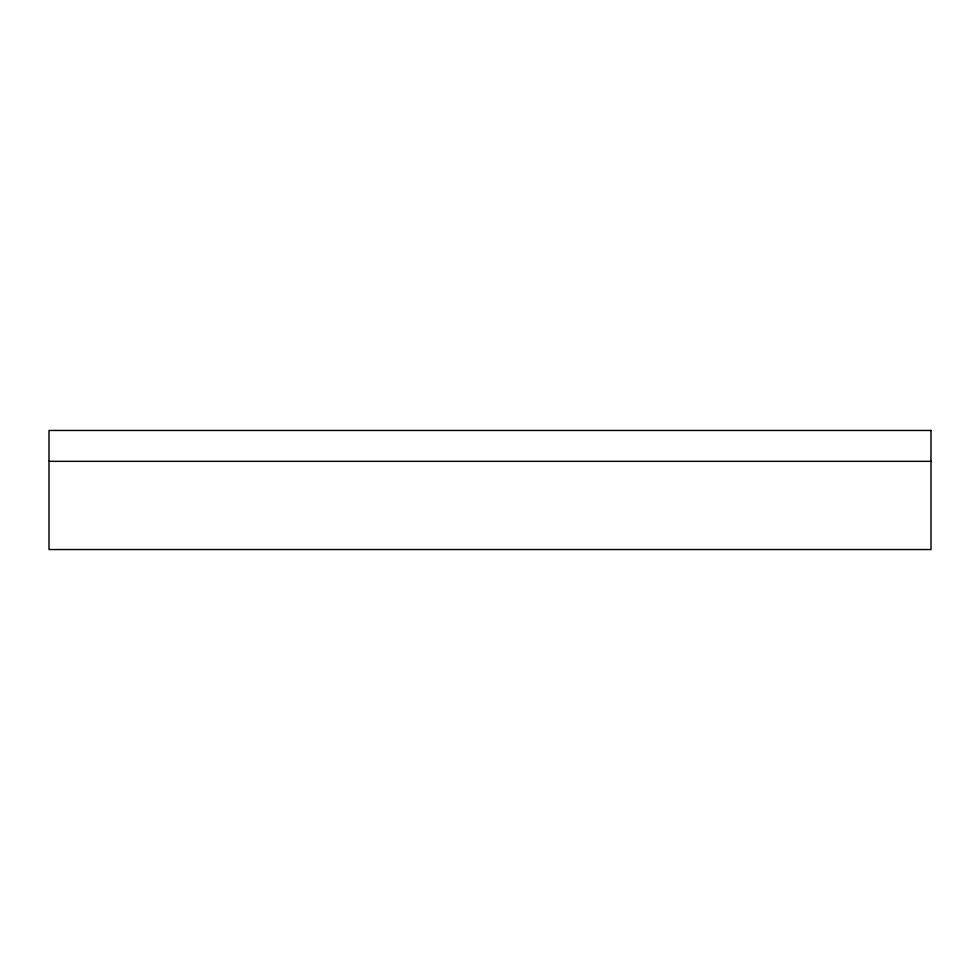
<?xml version="1.0" encoding="UTF-8"?>
<svg xmlns="http://www.w3.org/2000/svg" width="980" height="980" viewBox="0 0 980 980"><rect width="100%" height="100%" fill="white"/><g stroke="black" fill="none" stroke-linecap="round" stroke-linejoin="round"><path stroke-width="1.47" d="M49 461.335L931 461.335M931 430.465L49 430.465L49 549.535L931 549.535L931 430.465"/></g></svg>
